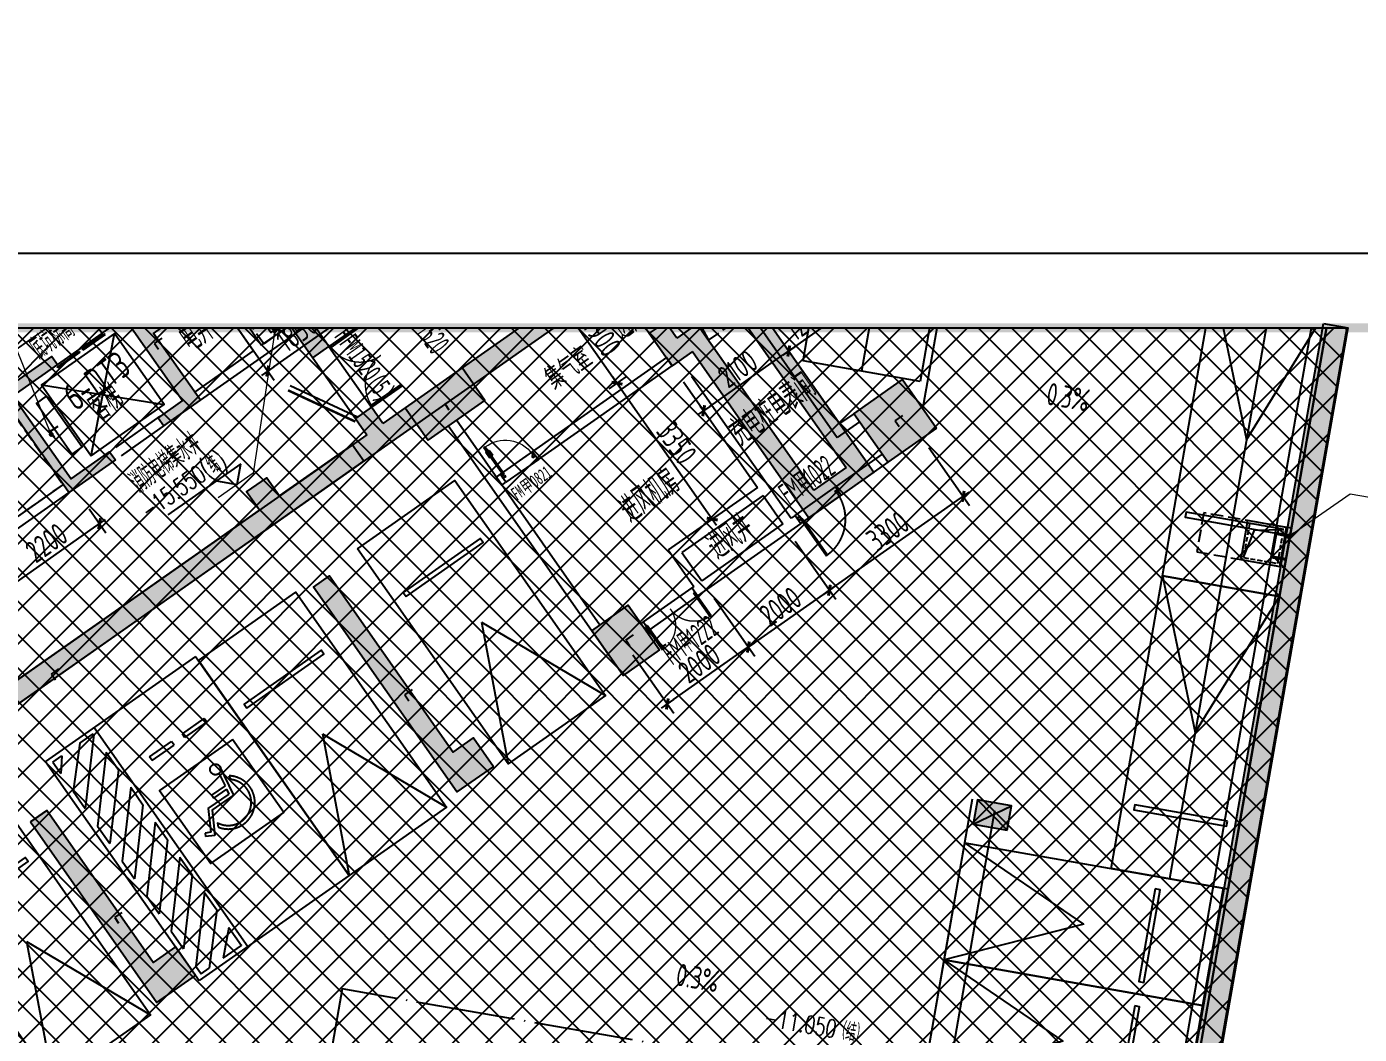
# Model space of a CAD drawing. Header units: millimetres. Extents: x 12325263 to 13848842, y -1463133 to 573208.
# Drawn here: x 12607354 to 12634274, y -1048224 to -1027877 of the extents above; entities that cross this region are included whole.
import ezdxf
from ezdxf.enums import TextEntityAlignment as Align
from ezdxf.xclip import XClip

# ---------------------------------------------------------------- set-up
doc = ezdxf.new("R2010")
doc.units = ezdxf.units.MM
doc.header["$LTSCALE"] = 1000
doc.header["$XCLIPFRAME"] = 0
for name, pattern in [('-2F平面$0$__DASH', [0.35, 0.25, -0.1]), ('-2F平面$0$DASH', [0.35, 0.25, -0.1]), ('DASH', [0.35, 0.25, -0.1]), ('DOTE', [2.42, 2, -0.2, 0.02, -0.2])]:
    doc.linetypes.add(name, pattern=pattern)
for name, color, linetype in [('-2F平面$0$COLUMN-CONCRETE', 6, 'Continuous'), ('-2F平面$0$DIM-ELEV', 3, 'Continuous'), ('-2F平面$0$DIM-OTHER', 3, 'Continuous'), ('-2F平面$0$DIM_ELEV', 3, 'Continuous'), ('-2F平面$0$DRWD-DOOR', 2, 'Continuous'), ('-2F平面$0$JZ-集水井', 5, 'Continuous'), ('-2F平面$0$PARTS-CAR公寓', 240, 'Continuous'), ('-2F平面$0$PARTS-STAIR', 2, 'Continuous'), ('-2F平面$0$PUB-TEXT', 7, 'Continuous'), ('-2F平面$0$ROOF-WATER', 3, 'Continuous'), ('-2F平面$0$WALL-SHATCH', 8, 'Continuous'), ('56号楼地下室墙柱$0$0q-柱0', 3, 'Continuous'), ('56号楼地下室墙柱$0$0q-柱填充', 5, 'Continuous'), ('A-AXIS', 16, 'DOTE'), ('A-WALL', 5, 'Continuous'), ('A-WALL-PATT', 8, 'Continuous'), ('DIM-PUB-4', 3, 'Continuous'), ('DRWD-F-TEXT', 142, 'Continuous'), ('PARTS-HOLE', 3, 'Continuous'), ('PARTS-STAIR', 2, 'Continuous'), ('PUB-TEXT', 7, 'Continuous'), ('PUB_HATCH', 8, 'Continuous'), ('ROAD-LINE', 20, 'Continuous'), ('SILL', 2, 'Continuous'), ('TITLIN1', 7, 'Continuous'), ('WALL', 5, 'Continuous'), ('WINDOW', 4, 'Continuous'), ('WINDOW_TEXT', 7, 'Continuous'), ('人防墙', 6, 'Continuous'), ('人防门', 60, 'Continuous'), ('人防门编号', 73, 'Continuous'), ('地下室柱网$0$0q-柱0', 8, 'Continuous'), ('地下室柱网$0$0q-柱填充', 8, 'Continuous'), ('地下室柱网$0$1-0w-XR引用', 8, 'Continuous')]:
    doc.layers.add(name, color=color, linetype=linetype)
doc.layers.add('56号楼地下室墙柱$0$9', color=1, linetype='Continuous', plot=False)
doc.layers.add('地下室柱网$0$9', color=8, linetype='Continuous', plot=False)
doc.layers.add('人防文字', color=3, linetype='Continuous', lineweight=15)
doc.styles.add('-2F平面$0$hztxt', font='gbenor.shx', dxfattribs={"width": 0.7, "bigfont": 'gbcbig.shx'})
doc.styles.add('-2F平面$0$Standard', font='simplex.shx', dxfattribs={"bigfont": 'gbcbig.shx'})
doc.styles.add('ACHT', font='simhei.ttf')
doc.styles.add('hztxt', font='gbenor.shx', dxfattribs={"width": 0.7, "bigfont": 'gbcbig.shx'})
doc.styles.get("Standard").update_dxf_attribs({"font": 'gbenor.shx', "bigfont": 'gbcbig.shx'})
doc.styles.add('TITXC', font='simhei.ttf')
doc.styles.add('TITXV', font='', dxfattribs={"width": 0.7})
doc.styles.add('YQ_DIM', font='SUPEROS.SHX', dxfattribs={"width": 0.8, "bigfont": 'HZDX.SHX'})
doc.styles.add('标注宋体', font='', dxfattribs={"width": 0.6})
doc.styles.get('TITXV').set_extended_font_data('SimSun')
doc.styles.get('标注宋体').set_extended_font_data('NSimSun')
doc.dimstyles.new('-2F平面$0$STANDARD', dxfattribs={"dimscale": 100, "dimtxt": 3.5, "dimasz": 1, "dimexe": 2.5, "dimexo": 3, "dimgap": 1.5, "dimtad": 1, "dimdec": 0, "dimzin": 0, "dimdsep": 46, "dimtxsty": '-2F平面$0$Standard', "dimblk": 'adgshg13--2F平面$0$_ArchTick', "dimcen": 0.09, "dimadec": 0, "dimazin": 0, "dimtfac": 1, "dimtdec": 0, "dimtix": 1, "dimtmove": 2, "dimatfit": 3, "dimfxl": 1, "dimtolj": 1, "dimtzin": 0, "dimarcsym": 0})
doc.dimstyles.new('yq150', dxfattribs={"dimscale": 150, "dimtxt": 3, "dimasz": 1, "dimexe": 1.5, "dimexo": 2, "dimgap": 0.5, "dimtad": 1, "dimdec": 0, "dimdsep": 46, "dimtxsty": 'YQ_DIM', "dimblk": 'adgshgYQTICK', "dimcen": 0, "dimclrd": 256, "dimclre": 256, "dimclrt": 7, "dimadec": 1, "dimazin": 2, "dimtfac": 1, "dimtdec": 0, "dimtix": 1, "dimtmove": 2, "dimatfit": 2, "dimfxl": 1, "dimtolj": 1, "dimtzin": 0, "dimarcsym": 0})

# ---------------------------------------------------------------- blocks, each defined once
blk = doc.blocks.new('横向图框_A0')
at = {"layer": 'TITLIN1'}
blk.add_lwpolyline([(0, 0), (1189, 0), (1189, 841), (0, 841)], close=True, dxfattribs=at)
at = {"layer": 'TITLIN1', "const_width": 1.2}
blk.add_lwpolyline([(25, 10), (1179, 10), (1179, 831), (25, 831)], close=True, dxfattribs=at)
blk.add_lwpolyline([(25, 10), (1179, 10), (1179, 831), (25, 831)], close=True, dxfattribs=at)
at = {"style": 'TITXV', "width": 0.8}
for tag, p in [('智能化', (9.38, 781)), ('暖通', (3.13, 781)), ('给排水', (15.63, 705)), ('建筑', (3.13, 705)), ('结构', (9.38, 705)), ('电气', (21.88, 705))]:
    blk.add_attdef(tag, text='', height=2.5, rotation=90, dxfattribs=at).set_placement(p, align=Align.MIDDLE_CENTER)
for tag, height, style, p in [('总工程师', 3, 'ACHT', (1143.11, 210.3)), ('审定', 3, 'ACHT', (1143.11, 202.3)), ('审核', 3, 'ACHT', (1143.11, 194.3)), ('设计总负责人1', 3, 'ACHT', (1143.11, 186.3)), ('设计总负责人2', 3, 'ACHT', (1143.11, 178.3)), ('设计总负责人3', 3, 'ACHT', (1143.11, 170.3)), ('专业负责人1', 3, 'ACHT', (1143.11, 162.3)), ('专业负责人2', 3, 'ACHT', (1143.11, 154.3)), ('专业负责人3', 3, 'ACHT', (1143.11, 146.3)), ('校核1', 3, 'ACHT', (1143.11, 138.3)), ('校核2', 3, 'ACHT', (1143.11, 130.3)), ('设计1', 3, 'ACHT', (1143.11, 122.3)), ('设计2', 3, 'ACHT', (1143.11, 114.3)), ('工程编号', 3, 'TITXC', (1142.31, 74.79)), ('专业', 3, 'TITXC', (1170.43, 74.79)), ('设计阶段', 3, 'TITXC', (1155.54, 67.78)), ('图号', 5, 'TITXC', (1140.34, 32.75)), ('出图日期', 3, 'ACHT', (1144.35, 24.29))]:
    blk.add_attdef(tag, text='', height=height, dxfattribs=dict(style=style)).set_placement(p, align=Align.MIDDLE_CENTER)
at = {"style": 'TITXC', "flags": 1}
for tag, height, p in [('建设单位', 3, (1149.82, 102.29)), ('工程名称', 3, (1149.82, 86.29)), ('图纸名称', 5, (1149.82, 51.04))]:
    blk.add_attdef(tag, text='', height=height, dxfattribs=at).set_placement(p, align=Align.MIDDLE_CENTER)
at = {"style": 'ACHT', "width": 0.8}
for tag, p in [('版本号', (1172.76, 32.79)), ('序号', (1172.76, 24.29))]:
    blk.add_attdef(tag, text='', height=3, dxfattribs=at).set_placement(p, align=Align.MIDDLE_CENTER)
blk = doc.blocks.new('*U20')
blk.add_blockref('横向图框_A0', (0, 0))
blk = doc.blocks.new('A$C15443CC7')
at = {"xscale": 150, "yscale": 150, "zscale": 150}
blk.add_blockref('*U20', (0, 0), dxfattribs=at)
blk = doc.blocks.new('asdgafgfasdfagfagasdgagadfgsdhgd$DorLib2D$00000009')
at = {"lineweight": 13}
for p, q in [((0.378, 0.782), (0.378, 0.624)), ((0.489, 0.782), (0.489, 0.624))]:
    blk.add_line(p, q, dxfattribs=at)
for p, q in [((0.413, 0.782), (0.378, 0.782)), ((0.413, 0.905), (0.413, 0.081)), ((0.454, 0.905), (0.413, 0.905)), ((0.454, 0.081), (0.454, 0.905)), ((0.489, 0.782), (0.454, 0.782)), ((0.413, 0.624), (0.378, 0.624)), ((0.489, 0.624), (0.454, 0.624)), ((-0.494, 0.081), (-0.453, 0.081)), ((-0.494, -0.002), (-0.494, 0.081)), ((-0.453, 0.081), (-0.453, 0.039)), ((-0.453, 0.039), (-0.412, 0.039)), ((-0.412, 0.039), (-0.412, -0.002)), ((0.413, 0.081), (0.454, 0.081)), ((0.454, 0.039), (0.413, 0.039)), ((0.413, 0.039), (0.413, -0.002)), ((0.495, 0.081), (0.454, 0.081)), ((0.454, 0.081), (0.454, 0.039)), ((0.495, -0.002), (0.495, 0.081)), ((-0.494, -0.002), (-0.494, -0.002)), ((-0.412, -0.002), (-0.494, -0.002)), ((0.413, -0.002), (0.495, -0.002)), ((0.495, -0.002), (0.495, -0.002))]:
    blk.add_line(p, q)
blk.add_arc((0.372, 0.082), 0.825, 87.134, 180.0717, dxfattribs=at)
blk = doc.blocks.new('asdgafgfasdfagfagasdgagadfgsdhgd$DorLib2D$00000193')
at = {"color": 0}
blk.add_line((-0.5, 0.1), (0.366, 0.6), dxfattribs=at)
at = {"color": 0, "const_width": 0.0333}
blk.add_lwpolyline([(-0.533, 0.158), (0.333, 0.658)], dxfattribs=at)
blk = doc.blocks.new('asdgafgf20230228-rf2')
at = {"layer": 'PUB_HATCH'}
for points in [[(38981, 88068), (41536, 84424), (41864, 84654), (39309, 88297)], [(49136, 87433), (49038, 86876), (52311, 82209), (52868, 82111)], [(47720, 86114), (47540, 86314), (42955, 83098), (42854, 82865), (42980, 82627), (47646, 85900)], [(48892, 84820), (48663, 85147), (48335, 84918), (48795, 84263)], [(49204, 84550), (49302, 85107), (48892, 84820), (48795, 84263)], [(49302, 85107), (49204, 84550), (51558, 81193), (51656, 81750)], [(42955, 83098), (42725, 83426), (42398, 83196), (42627, 82869), (42854, 82865)], [(42854, 82865), (42627, 82869), (31820, 75290), (31719, 75056), (31845, 74819), (42980, 82627)], [(52868, 82111), (52311, 82209), (51656, 81750), (51558, 81193)]]:
    blk.add_hatch(color=256, dxfattribs=at).paths.add_polyline_path(points)
at = {"layer": '人防墙'}
for p, q in [((38981, 88068), (41536, 84424)), ((41864, 84654), (39309, 88297)), ((49136, 87433), (52868, 82111)), ((49038, 86876), (52311, 82209)), ((47540, 86314), (42955, 83098)), ((47646, 85900), (42980, 82627)), ((48663, 85147), (48335, 84918)), ((48892, 84820), (48663, 85147)), ((49302, 85107), (48892, 84820)), ((49302, 85107), (51656, 81750)), ((48335, 84918), (48795, 84263)), ((41536, 84424), (41864, 84654)), ((49204, 84550), (48795, 84263)), ((49204, 84550), (51558, 81193)), ((48680, 84426), (45978, 82532)), ((46093, 82368), (48795, 84263)), ((48795, 84263), (48680, 84426)), ((42725, 83426), (42398, 83196)), ((42398, 83196), (42627, 82869)), ((42955, 83098), (42725, 83426)), ((42627, 82869), (31820, 75290)), ((42980, 82627), (31845, 74819)), ((45978, 82532), (46093, 82368)), ((52868, 82111), (51558, 81193)), ((52311, 82209), (51656, 81750)), ((45323, 82072), (45241, 82015)), ((45241, 82015), (45356, 81851)), ((45438, 81909), (45323, 82072)), ((45356, 81851), (45438, 81909))]:
    blk.add_line(p, q, dxfattribs=at)
at = {"layer": '人防门'}
for p, q in [((47876, 85573, 9), (48335, 84918, 9)), ((41864, 84654, 0), (42725, 83426, 0)), ((41536, 84424, 0), (42398, 83196, 0)), ((45978, 82532, 0), (45323, 82072, 0)), ((46093, 82368, 0), (45438, 81909, 0))]:
    blk.add_line(p, q, dxfattribs=at)
for name, p, xscale, yscale, zscale, rotation in [('asdgafgfasdfagfagasdgagadfgsdhgd$DorLib2D$00000193', (42131, 83925), -1500, -1500, 400, 305.0412492733109), ('asdgafgfasdfagfagasdgagadfgsdhgd$DorLib2D$00000009', (45708, 82220), 800, -800, 200, 215.0412492244637)]:
    blk.add_blockref(name, p, dxfattribs=dict(at, xscale=xscale, yscale=yscale, zscale=zscale, rotation=rotation))
at = {"layer": 'WINDOW_TEXT', "style": '标注宋体', "width": 0.6}
for s, height, p in [('0821', 264.3, (46035, 81794)), ('FM', 264.3, (45663, 81534)), ('甲', 264, (45849, 81664))]:
    blk.add_text(s, height=height, rotation=35.0412, dxfattribs=at).set_placement(p)
at = {"layer": '人防文字', "style": '标注宋体', "width": 0.6}
blk.add_text('集气室', height=400, rotation=35.0412, dxfattribs=at).set_placement((46401, 83789, 0))
at = {"layer": '人防门编号', "style": '标注宋体', "width": 0.6}
for s, p in [('HFM0820(5)', (48451, 86321, 0)), ('HFM1520(5)', (41961, 84854, 0))]:
    blk.add_text(s, height=400, rotation=305.0413, dxfattribs=at).set_placement(p)
blk = doc.blocks.new('adgshg13--2F平面$0$A$C7F010FC0')
at = {"layer": '-2F平面$0$WALL-SHATCH'}
h = blk.add_hatch(color=256, dxfattribs=at)
h.dxf.hatch_style = 1
h.paths.add_polyline_path([(-60384, -16881), (-763, 197), (12588, -13153), (12588, -157996), (-162965, -188820), (-171262, -180523), (-171262, -31311), (-150707, -10756), (-131860, -7981), (-99162, -7981), (-99162, -4981), (-76620, -4981), (-70108, -16881)], flags=16)
h.paths.add_polyline_path([(-60091, -16381), (-647, 647), (12988, -12988), (12988, -158332), (-163101, -189250), (-171662, -180689), (-171662, -31145), (-150778, -10261), (-131897, -7481), (-99562, -7481), (-99562, -4581), (-76366, -4581), (-69908, -16381)])
at = {"layer": '-2F平面$0$COLUMN-CONCRETE'}
for points in [[(-60091, -16381), (-647, 647), (12988, -12988), (12988, -158332), (-163101, -189250), (-171662, -180689), (-171662, -31145), (-150778, -10261), (-131897, -7481), (-99562, -7481), (-99562, -4581), (-76366, -4581), (-69908, -16381)], [(-60384, -16881), (-763, 197), (12588, -13153), (12588, -157996), (-162965, -188820), (-171262, -180523), (-171262, -31311), (-150707, -10756), (-131860, -7981), (-99162, -7981), (-99162, -4981), (-76620, -4981), (-70108, -16881)]]:
    blk.add_lwpolyline(points, close=True, dxfattribs=at)
blk = doc.blocks.new('adgshg13--2F平面$0$P-排水沟')
at = {"layer": '-2F平面$0$DIM-OTHER'}
for points in [[(206489, 93239, 0, 150, 0), (205889, 93238, 0, 0, 0), (204382, 93238, 0, 0, 0)], [(201148, 80393, 0, 150, 0), (200548, 80392, 0, 0, 0), (199040, 80392, 0, 0, 0)]]:
    blk.add_lwpolyline(points, format="xyseb", dxfattribs=at)
at = {"layer": '-2F平面$0$ROOF-WATER'}
for p, q in [((209949, 60110), (209949, 124937)), ((209649, 85160), (209649, 124813)), ((209649, 68660), (209649, 85160))]:
    blk.add_line(p, q, dxfattribs=at)
at = {"layer": '-2F平面$0$DIM-OTHER', "style": '-2F平面$0$hztxt', "width": 0.8}
for p in [(204619, 93362), (199277, 80516)]:
    blk.add_text('0.3%%%', height=450, rotation=0.0339, dxfattribs=at).set_placement(p)
blk = doc.blocks.new('adgshg13--2F平面$0$$DorLib2D$00000002')
for p, q in [((-0.5, 0), (-0.5, 0.4875)), ((-0.475, 0.4875), (-0.5, 0.4875)), ((-0.475, 0), (-0.475, 0.4875)), ((0.475, 0), (0.475, 0.4875)), ((0.475, 0.4875), (0.5, 0.4875)), ((0.5, 0), (0.5, 0.4875)), ((-0.5, 0), (-0.475, 0)), ((0.5, 0), (0.475, 0))]:
    blk.add_line(p, q)
at = {"lineweight": 13}
for centre, start, end in [((-0.4875, 0), 0, 88.53072), ((0.4875, 0), 91.46928, 180)]:
    blk.add_arc(centre, 0.4875, start, end, dxfattribs=at)
blk = doc.blocks.new('adgshgbj--2F平面$0$报建车道-2')
at = {"layer": 'ROAD-LINE'}
for p, q in [((176500, -40661), (176500, -34393)), ((178850, -73400), (178850, -48250))]:
    blk.add_line(p, q, dxfattribs=at)
blk = doc.blocks.new('adgshg13--2F平面$0$Lmark11')
blk.add_line((-250, 250), (1250, 250))
blk.add_lwpolyline([(-250, 250), (250, 250), (0, 0), (-250, 250)], close=True)
at = {"color": 7, "style": '-2F平面$0$Standard', "width": 0.8}
blk.add_attdef('LMARK', text='', height=180, rotation=0, dxfattribs=at).set_placement((1137, 325), align=Align.RIGHT)
blk = doc.blocks.new('adgshg13-$DORLIB2D$00000127')
at = {"color": 0}
for points in [[(-0.533, 0.795), (-0.533, 0.69)], [(-0.033, 0.795), (-0.533, 0.795)], [(-0.033, 0.795), (-0.033, 0.69)], [(0.533, 0.795), (0.033, 0.795)], [(0.033, 0.795), (0.033, 0.69)], [(0.533, 0.795), (0.533, 0.69)], [(-0.033, 0.69), (-0.533, 0.69)], [(0.5, 0.5), (-0.5, 0.5)], [(0.533, 0.69), (0.033, 0.69)]]:
    blk.add_lwpolyline(points, dxfattribs=at)
blk = doc.blocks.new('adgshg13--2F平面$0$_ArchTick')
at = {"color": 0, "linetype": 'ByBlock', "const_width": 0.4}
blk.add_lwpolyline([(-0.5, -0.5), (0.5, 0.5)], dxfattribs=at)
blk = doc.blocks.new('adgshg13--2F平面$0$_Dot')
at = {"color": 0, "linetype": 'ByBlock', "lineweight": -2}
blk.add_line((-0.5, 0), (-1, 0), dxfattribs=at)
at = {"color": 0, "linetype": 'ByBlock', "const_width": 0.5}
blk.add_lwpolyline([(-0.25, 0, 1), (0.25, 0, 1)], format="xyb", close=True, dxfattribs=at)
blk = doc.blocks.new('adgshgDR_D01')
for p, q in [((-0.45, 0.93), (-0.42, 0.93)), ((-0.45, 0.03), (-0.45, 0.93)), ((-0.42, 0.03), (-0.42, 0.93)), ((-0.5, 0.03), (-0.42, 0.03)), ((-0.5, 0.03), (-0.5, -0.03)), ((-0.45, 0.03), (-0.45, 0)), ((-0.45, 0), (-0.435, 0)), ((-0.435, 0), (-0.435, -0.03)), ((0.435, 0), (0.435, -0.03)), ((0.45, 0), (0.435, 0)), ((0.45, 0.03), (0.45, 0)), ((0.5, 0.03), (0.45, 0.03)), ((0.5, -0.03), (0.5, 0.03)), ((-0.435, -0.03), (-0.5, -0.03)), ((0.435, -0.03), (0.5, -0.03))]:
    blk.add_line(p, q)
blk.add_arc((-0.46, 0.021), 0.91, 0.5915, 87.4664)
blk = doc.blocks.new('adgshgWDSILL2')
for p, q in [((-0.5, 0.5), (0.5, 0.5)), ((-0.5, -0.5), (0.5, -0.5))]:
    blk.add_line(p, q)
blk = doc.blocks.new('adgshgYQTICK')
blk.add_line((-1, 0), (1, 0))
at = {"const_width": 0.4}
blk.add_lwpolyline([(0.53, 0.53), (-0.53, -0.53)], dxfattribs=at)
blk = doc.blocks.new('*D1139')
at = {"layer": 'Defpoints', "color": 0, "transparency": 16777216}
for p in [(549895, 155549), (550367, 155078), (548340, 153994)]:
    blk.add_point(p, dxfattribs=at)
at = {"layer": 'DIM-PUB-4', "lineweight": -2, "transparency": 16777216}
for p, q in [((550107, 155337), (550526, 154919)), ((548917, 153628), (550261, 154972)), ((548552, 153782), (548970, 153363))]:
    blk.add_line(p, q, dxfattribs=at)
at = {"layer": 'DIM-PUB-4', "lineweight": -2, "transparency": 16777216, "xscale": 150, "yscale": 150, "zscale": 150}
for p, rotation in [((550367, 155078), 44.99999999985422), ((548811, 153522), 224.9999999998542)]:
    blk.add_blockref('adgshgYQTICK', p, dxfattribs=dict(at, rotation=rotation))
at = {"layer": 'DIM-PUB-4', "color": 7, "transparency": 16777216, "insert": (549377, 154512), "char_height": 450, "attachment_point": 5, "rotation": 45, "style": 'YQ_DIM'}
blk.add_mtext('\\A1;2200', dxfattribs=at)
blk = doc.blocks.new('*D1140')
at = {"layer": 'Defpoints', "color": 0, "transparency": 16777216}
for p in [(563181, 161214), (563476, 160919), (561696, 159729)]:
    blk.add_point(p, dxfattribs=at)
at = {"layer": 'DIM-PUB-4', "lineweight": -2, "transparency": 16777216}
for p, q in [((563393, 161002), (563635, 160760)), ((562097, 159541), (563369, 160813)), ((561908, 159517), (562150, 159275))]:
    blk.add_line(p, q, dxfattribs=at)
at = {"layer": 'DIM-PUB-4', "lineweight": -2, "transparency": 16777216, "xscale": 150, "yscale": 150, "zscale": 150}
for p, rotation in [((563476, 160919), 44.99999999361254), ((561991, 159435), 224.9999999936126)]:
    blk.add_blockref('adgshgYQTICK', p, dxfattribs=dict(at, rotation=rotation))
at = {"layer": 'DIM-PUB-4', "color": 7, "transparency": 16777216, "insert": (562521, 160389), "char_height": 450, "attachment_point": 5, "rotation": 45, "style": 'YQ_DIM'}
blk.add_mtext('\\A1;2100', dxfattribs=at)
blk = doc.blocks.new('*D1141')
at = {"layer": 'Defpoints', "color": 0, "transparency": 16777216}
for p in [(564030, 162063), (564324, 161768), (563181, 161214)]:
    blk.add_point(p, dxfattribs=at)
at = {"layer": 'DIM-PUB-4', "lineweight": -2, "transparency": 16777216}
for p, q in [((564242, 161851), (564483, 161609)), ((563582, 161026), (564218, 161662)), ((563393, 161002), (563635, 160760))]:
    blk.add_line(p, q, dxfattribs=at)
at = {"layer": 'DIM-PUB-4', "lineweight": -2, "transparency": 16777216, "xscale": 150, "yscale": 150, "zscale": 150}
for p, rotation in [((564324, 161768), 44.99999999920612), ((563476, 160919), 224.9999999992061)]:
    blk.add_blockref('adgshgYQTICK', p, dxfattribs=dict(at, rotation=rotation))
at = {"layer": 'DIM-PUB-4', "color": 7, "transparency": 16777216, "insert": (563688, 161556), "char_height": 450, "attachment_point": 5, "rotation": 45, "style": 'YQ_DIM'}
blk.add_mtext('\\A1;1200', dxfattribs=at)
blk = doc.blocks.new('*D1142')
at = {"layer": 'Defpoints', "color": 0, "transparency": 16777216}
for p in [(558477, 160672), (560171, 159679), (559821, 159329)]:
    blk.add_point(p, dxfattribs=at)
at = {"layer": 'DIM-PUB-4', "lineweight": -2, "transparency": 16777216}
for p, q in [((558689, 160884), (558986, 161181)), ((558933, 160916), (560065, 159785)), ((560033, 159541), (560330, 159838))]:
    blk.add_line(p, q, dxfattribs=at)
at = {"layer": 'DIM-PUB-4', "lineweight": -2, "transparency": 16777216, "xscale": 150, "yscale": 150, "zscale": 150}
for p, rotation in [((558827, 161022), 134.9999909436688), ((560171, 159679), 314.9999909436688)]:
    blk.add_blockref('adgshgYQTICK', p, dxfattribs=dict(at, rotation=rotation))
at = {"layer": 'DIM-PUB-4', "color": 7, "transparency": 16777216, "insert": (559711, 160563), "char_height": 450, "attachment_point": 5, "rotation": 315, "style": 'YQ_DIM'}
blk.add_mtext('\\A1;1900', dxfattribs=at)
blk = doc.blocks.new('*D1143')
at = {"layer": 'Defpoints', "color": 0, "transparency": 16777216}
for p in [(559821, 159329), (562540, 157310), (562190, 156960)]:
    blk.add_point(p, dxfattribs=at)
at = {"layer": 'DIM-PUB-4', "lineweight": -2, "transparency": 16777216}
for p, q in [((560033, 159541), (560330, 159838)), ((560277, 159573), (562433, 157416)), ((562402, 157172), (562699, 157469))]:
    blk.add_line(p, q, dxfattribs=at)
at = {"layer": 'DIM-PUB-4', "lineweight": -2, "transparency": 16777216, "xscale": 150, "yscale": 150, "zscale": 150}
for p, rotation in [((560171, 159679), 134.9999909505139), ((562540, 157310), 314.9999909505139)]:
    blk.add_blockref('adgshgYQTICK', p, dxfattribs=dict(at, rotation=rotation))
at = {"layer": 'DIM-PUB-4', "color": 7, "transparency": 16777216, "insert": (561567, 158706), "char_height": 450, "attachment_point": 5, "rotation": 315, "style": 'YQ_DIM'}
blk.add_mtext('\\A1;3350', dxfattribs=at)
blk = doc.blocks.new('*D1144')
at = {"layer": 'Defpoints', "color": 0, "transparency": 16777216}
for p in [(562640, 155956), (563706, 154891), (561226, 154542)]:
    blk.add_point(p, dxfattribs=at)
at = {"layer": 'DIM-PUB-4', "lineweight": -2, "transparency": 16777216}
for p, q in [((562853, 155744), (563865, 154732)), ((562398, 153583), (563600, 154785)), ((561438, 154330), (562451, 153317))]:
    blk.add_line(p, q, dxfattribs=at)
at = {"layer": 'DIM-PUB-4', "lineweight": -2, "transparency": 16777216, "xscale": 150, "yscale": 150, "zscale": 150}
for p, rotation in [((563706, 154891), 45.00000000206591), ((562292, 153477), 225.0000000020659)]:
    blk.add_blockref('adgshgYQTICK', p, dxfattribs=dict(at, rotation=rotation))
at = {"layer": 'DIM-PUB-4', "color": 7, "transparency": 16777216, "insert": (562787, 154396), "char_height": 450, "attachment_point": 5, "rotation": 45, "style": 'YQ_DIM'}
blk.add_mtext('\\A1;2000', dxfattribs=at)
blk = doc.blocks.new('*D1145')
at = {"layer": 'Defpoints', "color": 0, "transparency": 16777216}
for p in [(564055, 157371), (565120, 156305), (562640, 155956)]:
    blk.add_point(p, dxfattribs=at)
at = {"layer": 'DIM-PUB-4', "lineweight": -2, "transparency": 16777216}
for p, q in [((564267, 157158), (565279, 156146)), ((563812, 154997), (565014, 156199)), ((562853, 155744), (563865, 154732))]:
    blk.add_line(p, q, dxfattribs=at)
at = {"layer": 'DIM-PUB-4', "lineweight": -2, "transparency": 16777216, "xscale": 150, "yscale": 150, "zscale": 150}
for p, rotation in [((565120, 156305), 45.00000000737657), ((563706, 154891), 225.0000000073766)]:
    blk.add_blockref('adgshgYQTICK', p, dxfattribs=dict(at, rotation=rotation))
at = {"layer": 'DIM-PUB-4', "color": 7, "transparency": 16777216, "insert": (564201, 155810), "char_height": 450, "attachment_point": 5, "rotation": 45, "style": 'YQ_DIM'}
blk.add_mtext('\\A1;2000', dxfattribs=at)
blk = doc.blocks.new('*D1146')
at = {"layer": 'Defpoints', "color": 0, "transparency": 16777216}
for p in [(566388, 159704), (567454, 158638), (564055, 157371)]:
    blk.add_point(p, dxfattribs=at)
at = {"layer": 'DIM-PUB-4', "lineweight": -2, "transparency": 16777216}
for p, q in [((566600, 159492), (567613, 158479)), ((565226, 156411), (567348, 158532)), ((564267, 157158), (565279, 156146))]:
    blk.add_line(p, q, dxfattribs=at)
at = {"layer": 'DIM-PUB-4', "lineweight": -2, "transparency": 16777216, "xscale": 150, "yscale": 150, "zscale": 150}
for p, rotation in [((567454, 158638), 44.99999999110465), ((565120, 156305), 224.9999999911046)]:
    blk.add_blockref('adgshgYQTICK', p, dxfattribs=dict(at, rotation=rotation))
at = {"layer": 'DIM-PUB-4', "color": 7, "transparency": 16777216, "insert": (566075, 157684), "char_height": 450, "attachment_point": 5, "rotation": 45, "style": 'YQ_DIM'}
blk.add_mtext('\\A1;3300', dxfattribs=at)
blk = doc.blocks.new('*D1154')
at = {"layer": 'Defpoints', "color": 0, "transparency": 16777216}
for p in [(552979, 161517), (551670, 160209), (554488, 160008)]:
    blk.add_point(p, dxfattribs=at)
at = {"layer": 'DIM-PUB-4', "lineweight": -2, "transparency": 16777216}
for p, q in [((553191, 161305), (554647, 159849)), ((551883, 159997), (553339, 158541)), ((553286, 158806), (554382, 159902))]:
    blk.add_line(p, q, dxfattribs=at)
at = {"layer": 'DIM-PUB-4', "lineweight": -2, "transparency": 16777216, "xscale": 150, "yscale": 150, "zscale": 150}
for p, rotation in [((554488, 160008), 45.00000000512439), ((553179, 158700), 225.0000000051244)]:
    blk.add_blockref('adgshgYQTICK', p, dxfattribs=dict(at, rotation=rotation))
at = {"layer": 'DIM-PUB-4', "color": 7, "transparency": 16777216, "insert": (553621, 159566), "char_height": 450, "attachment_point": 5, "rotation": 45, "style": 'YQ_DIM'}
blk.add_mtext('\\A1;1850', dxfattribs=at)
blk = doc.blocks.new('*D1155')
at = {"layer": 'Defpoints', "color": 0, "transparency": 16777216}
for p in [(553615, 162154), (552979, 161517), (555124, 160644)]:
    blk.add_point(p, dxfattribs=at)
at = {"layer": 'DIM-PUB-4', "lineweight": -2, "transparency": 16777216}
for p, q in [((553827, 161941), (555283, 160485)), ((553191, 161305), (554647, 159849)), ((554594, 160114), (555018, 160538))]:
    blk.add_line(p, q, dxfattribs=at)
at = {"layer": 'DIM-PUB-4', "lineweight": -2, "transparency": 16777216, "xscale": 150, "yscale": 150, "zscale": 150}
for p, rotation in [((555124, 160644), 44.99999997357713), ((554488, 160008), 224.9999999735772)]:
    blk.add_blockref('adgshgYQTICK', p, dxfattribs=dict(at, rotation=rotation))
at = {"layer": 'DIM-PUB-4', "color": 7, "transparency": 16777216, "insert": (554594, 160538), "char_height": 450, "attachment_point": 5, "rotation": 45, "style": 'YQ_DIM'}
blk.add_mtext('\\A1;900', dxfattribs=at)
blk = doc.blocks.new('adgshg2qbj-gycw-bj-13--2F平面$0$CAR-4')
for q in [(-1200, -5300), (1200, -5300)]:
    blk.add_line((0, -2650), q)
blk.add_lwpolyline([(-1200, 0), (1200, 0), (1200, -5300), (-1200, -5300)], close=True)
at = {"extrusion": (-0.000447791, -3.39713e-15, 1), "elevation": -1}
blk.add_lwpolyline([(-950, -1350), (950, -1350), (950, -1250), (-950, -1250)], close=True, dxfattribs=at)
blk = doc.blocks.new('adgshg2qbj-gycw-bj-13--2F平面$0$CAR-5')
for p, q in [((-1200, 6000), (0, 3000)), ((0, 3000), (1200, 6000)), ((0, 6000), (0, 0))]:
    blk.add_line(p, q)
blk.add_lwpolyline([(1200, 0), (-1200, 0), (-1200, 6000), (1200, 6000)], close=True)
at = {"extrusion": (0.000447791, -1.15105e-10, 1), "elevation": -1}
blk.add_lwpolyline([(950, 1350), (-950, 1350), (-950, 1250), (950, 1250)], close=True, dxfattribs=at)
blk = doc.blocks.new('adgshg2qbj-gycw-bj-13-A$C7FE34CB8')
for p, q in [((3700, 5400), (0, 5400)), ((0, 5400), (0, 0)), ((1200, 5400), (1200, 0)), ((3700, 5400), (3700, 0)), ((111, 5310), (336, 5310)), ((111, 5310), (111, 5028)), ((782, 5310), (111, 4596)), ((336, 5310), (111, 5028)), ((1110, 5287), (111, 4164)), ((782, 5310), (1110, 5310)), ((1110, 5310), (1110, 5287)), ((1110, 4855), (111, 3731)), ((1110, 4855), (1110, 4423)), ((111, 4596), (111, 4164)), ((1110, 4423), (111, 3299)), ((1775, 4275), (2315, 4275)), ((1775, 4185), (1775, 4275)), ((1775, 4185), (2315, 4185)), ((2315, 4185), (2315, 4275)), ((2585, 4185), (2585, 4275)), ((2585, 4275), (3125, 4275)), ((2585, 4185), (3125, 4185)), ((3125, 4185), (3125, 4275)), ((1110, 3991), (111, 2867)), ((1110, 3991), (1110, 3559)), ((111, 3731), (111, 3299)), ((1110, 3559), (111, 2435)), ((2720, 2664), (2827, 3307)), ((1110, 3126), (111, 2003)), ((1110, 3126), (1110, 2694)), ((2691, 2916), (2734, 3195)), ((2856, 2955), (2871, 3037)), ((111, 2867), (111, 2435)), ((1110, 2694), (111, 1570)), ((2145, 2736), (1912, 2316)), ((2145, 2736), (2660, 2736)), ((2360, 2916), (2691, 2916)), ((2360, 2916), (2360, 2844)), ((2360, 2844), (2679, 2844)), ((2660, 2736), (2679, 2844)), ((2189, 2664), (1944, 2219)), ((2189, 2664), (2720, 2664)), ((1110, 2262), (111, 1138)), ((1110, 2262), (1110, 1830)), ((1809, 2368), (1776, 2304)), ((1944, 2219), (1776, 2304)), ((1912, 2316), (1809, 2368)), ((2134, 2394), (2095, 2317)), ((111, 2003), (111, 1570)), ((1110, 1830), (111, 706)), ((1110, 1398), (111, 274)), ((1110, 1398), (1110, 965)), ((111, 1138), (111, 706)), ((1110, 965), (310, 90)), ((111, 274), (111, 90)), ((1110, 533), (655, 90)), ((1110, 533), (1110, 90)), ((111, 90), (310, 90)), ((655, 90), (1110, 90)), ((1110, 101), (1101, 90)), ((3700, 0), (0, 0))]:
    blk.add_line(p, q)
blk.add_lwpolyline([(3350, 3600), (1550, 3600), (1550, 1800), (3350, 1800)], close=True)
blk.add_circle((2718, 3302), 108)
for radius, start, end in [(537, 212.7786, 52.9067), (465, 207.4279, 48.2544)]:
    blk.add_arc((2547, 2608), radius, start, end)
blk = doc.blocks.new('*U494')
at = {"layer": '地下室柱网$0$0q-柱0'}
blk.add_lwpolyline([(-250, -350), (250, -350), (250, 350), (-250, 350)], close=True, dxfattribs=at)
at = {"layer": '地下室柱网$0$0q-柱填充'}
blk.add_solid([(-250, 350), (250, 350), (-250, -350), (250, -350)], dxfattribs=at)
at = {"layer": '地下室柱网$0$9'}
for p, q in [((-250, 350), (250, -350)), ((-250, -350), (250, 350))]:
    blk.add_line(p, q, dxfattribs=at)
blk = doc.blocks.new('adgshg56号楼地下室墙柱')
at = {"layer": '56号楼地下室墙柱$0$0q-柱填充'}
h = blk.add_hatch(color=256, dxfattribs=at)
h.dxf.hatch_style = 1
h.paths.add_polyline_path([(300, 3800), (300, 3400), (4600, 3400), (4600, 1300), (4800, 1300), (4800, 3400), (8550, 3400), (8550, 2650), (9850, 2650), (9850, 3800)])
h = blk.add_hatch(color=256, dxfattribs=at)
h.dxf.hatch_style = 1
h.paths.add_polyline_path([(7250, -2500), (6100, -2500), (6100, -50), (7400, -50), (7400, -250), (6300, -250), (6300, -2300), (7250, -2300)])
h = blk.add_hatch(color=256, dxfattribs=at)
h.dxf.hatch_style = 1
h.paths.add_polyline_path([(8500, -250), (9050, -250), (9050, -2300), (8450, -2300), (8450, -2500), (9350, -2500), (9350, -850), (9850, -850), (9850, -50), (8500, -50)])
h = blk.add_hatch(color=256, dxfattribs=at)
h.dxf.hatch_style = 1
h.paths.add_polyline_path([(-2300, -6300), (-2300, -5000), (9050, -5000), (9050, -4550), (9550, -4550), (9550, -5000), (11350, -5000), (11350, -5400), (2250, -5400), (2250, -6000), (1550, -6000), (1550, -5400), (-1300, -5400), (-1300, -6300)])
h = blk.add_hatch(color=256, dxfattribs=at)
h.dxf.hatch_style = 1
h.paths.add_polyline_path([(12650, -5800), (14050, -5800), (14050, -5000), (12650, -5000)])
h = blk.add_hatch(color=256, dxfattribs=at)
h.dxf.hatch_style = 1
h.paths.add_polyline_path([(9950, -11950), (9050, -11950), (9050, -6900), (9450, -6900), (9450, -11250), (9950, -11250)])
h = blk.add_hatch(color=256, dxfattribs=at)
h.dxf.hatch_style = 1
h.paths.add_polyline_path([(1650, -7500), (1650, -11950), (2600, -11950), (2600, -11250), (2050, -11250), (2050, -7500)])
h = blk.add_hatch(color=256, dxfattribs=at)
h.dxf.hatch_style = 1
h.paths.add_polyline_path([(21200, -11500), (20000, -11500), (20000, -10300), (21200, -10300)])
h = blk.add_hatch(color=256, dxfattribs=at)
h.dxf.hatch_style = 1
h.paths.add_polyline_path([(14050, -11950), (13150, -11950), (13150, -10850), (14050, -10850)])
at = {"layer": '56号楼地下室墙柱$0$0q-柱0'}
for points in [[(300, 3800), (300, 3400), (4600, 3400), (4600, 1300), (4800, 1300), (4800, 3400), (8550, 3400), (8550, 2650), (9850, 2650), (9850, 3800)], [(7250, -2500), (6100, -2500), (6100, -50), (7400, -50), (7400, -250), (6300, -250), (6300, -2300), (7250, -2300)], [(8500, -250), (9050, -250), (9050, -2300), (8450, -2300), (8450, -2500), (9350, -2500), (9350, -850), (9850, -850), (9850, -50), (8500, -50)], [(-2300, -6300), (-2300, -5000), (9050, -5000), (9050, -4550), (9550, -4550), (9550, -5000), (11350, -5000), (11350, -5400), (2250, -5400), (2250, -6000), (1550, -6000), (1550, -5400), (-1300, -5400), (-1300, -6300)], [(12650, -5800), (14050, -5800), (14050, -5000), (12650, -5000)], [(9950, -11950), (9050, -11950), (9050, -6900), (9450, -6900), (9450, -11250), (9950, -11250)], [(1650, -7500), (1650, -11950), (2600, -11950), (2600, -11250), (2050, -11250), (2050, -7500)], [(21200, -11500), (20000, -11500), (20000, -10300), (21200, -10300)], [(14050, -11950), (13150, -11950), (13150, -10850), (14050, -10850)]]:
    blk.add_lwpolyline(points, close=True, dxfattribs=at)
at = {"layer": '56号楼地下室墙柱$0$9'}
for p, q in [((9250, -1030), (9250, -1170)), ((9250, -1030), (9435, -1030)), ((6510, -1275), (6510, -1415)), ((6510, -1275), (6695, -1275)), ((3710, -5300), (3710, -5440)), ((3710, -5300), (3895, -5300)), ((13350, -5400), (13350, -5540)), ((13350, -5400), (13540, -5400)), ((9315, -9745), (9315, -9885)), ((9315, -9745), (9505, -9745)), ((1935, -10060), (1935, -10195)), ((1935, -10060), (2120, -10060)), ((20600, -10900), (20600, -11040)), ((20600, -10900), (20790, -10900)), ((13600, -11400), (13600, -11540)), ((13600, -11400), (13790, -11400))]:
    blk.add_line(p, q, dxfattribs=at)
blk = doc.blocks.new('asdfadfgsdg')
at = {"layer": 'A-AXIS'}
for p, q in [((10083, 93566), (3113.6, 53873.3)), ((30248.1, 90025.4), (10083, 93566))]:
    blk.add_line(p, q, dxfattribs=at)
blk = doc.blocks.new('adgshg13--2F平面$0$J-集水井-2F')
at = {"layer": '-2F平面$0$JZ-集水井', "linetype": '-2F平面$0$__DASH'}
for points in [[(174607, 156372), (175420, 157185), (176834, 155771), (176021, 154957)], [(195313, 154880), (195313, 154080), (197113, 154080), (197113, 154880)]]:
    blk.add_lwpolyline(points, close=True, dxfattribs=at)
at = {"layer": '-2F平面$0$JZ-集水井'}
for points in [[(176127, 156336), (176692, 155771), (176127, 155205), (175561, 155771)], [(176445, 155778), (176120, 155452), (176318, 155254), (176304, 155240), (176091, 155452), (176445, 155806), (176657, 155594), (176643, 155580)], [(196213, 154080), (197013, 154080), (197013, 154880), (196213, 154880)], [(196833, 154250), (196833, 154710), (197113, 154710), (197113, 154730), (196813, 154730), (196813, 154230), (197113, 154230), (197113, 154250)]]:
    blk.add_lwpolyline(points, close=True, dxfattribs=at)
at = {"layer": '-2F平面$0$JZ-集水井', "linetype": '-2F平面$0$DASH', "ltscale": 0.4}
for points in [[(176127, 156266), (176622, 155771), (176127, 155276), (175632, 155771)], [(196263, 154130), (196963, 154130), (196963, 154830), (196263, 154830)]]:
    blk.add_lwpolyline(points, close=True, dxfattribs=at)
at = {"layer": '-2F平面$0$JZ-集水井'}
for points in [[(176127, 156266), (175802, 155766), (176127, 155276)], [(196263, 154130), (196386, 154713), (196963, 154830)]]:
    blk.add_lwpolyline(points, dxfattribs=at)
at = {"layer": '-2F平面$0$DIM-ELEV'}
ref = blk.add_blockref('adgshg13--2F平面$0$Lmark11', (171705, 154578), dxfattribs=dict(at, xscale=1.200000000000001, yscale=1.200000000000001, zscale=1.200000000000001, rotation=44.99999994414434))
ref.add_attrib('LMARK', '-13.550(结)', dxfattribs={"layer": '0', "color": 7, "height": 360, "rotation": 45, "style": '-2F平面$0$Standard', "width": 0.7}).set_placement((172795, 156285), align=Align.RIGHT)
ref = blk.add_blockref('adgshg13--2F平面$0$Lmark11', (175982, 152067), dxfattribs=dict(at, xscale=-1.200000000000001, yscale=1.200000000000001, zscale=1.200000000000001, rotation=44.999999685925))
ref.add_attrib('LMARK', '-15.550(结)', dxfattribs={"layer": '0', "color": 7, "height": 360, "rotation": 45, "style": '-2F平面$0$Standard', "width": 0.7}).set_placement((175737, 152439), align=Align.RIGHT)
at = {"layer": '-2F平面$0$DIM_ELEV', "color": 7, "style": '-2F平面$0$hztxt', "width": 0.7}
for s, p in [('底坑标高', (171624, 153846)), ('消防电梯集水井', (174081, 151535))]:
    blk.add_text(s, height=450, rotation=45, dxfattribs=at).set_placement(p)
at = {"layer": '-2F平面$0$DIM_ELEV'}
for points in [[(197113, 154730), (198158, 155769), (199351, 155769)], [(176196, 155256), (176264, 152349), (175653, 151737)], [(168788, 149124), (171115, 153979), (171983, 154856)], [(170182, 150874), (171119, 153991), (171983, 154856)], [(172111, 152413), (171119, 153991), (171983, 154856)]]:
    blk.add_leader(points, dimstyle='-2F平面$0$STANDARD', override={"dimscale": 1, "dimtxt": 6000, "dimasz": 100, "dimtad": 0, "dimldrblk": 'adgshg13--2F平面$0$_Dot', "dimlwd": 20}, dxfattribs=at)
blk = doc.blocks.new('A$C2A3E77E8')
at = {"layer": '-2F平面$0$COLUMN-CONCRETE'}
blk.add_line((550033.9, 148905.5), (550316.7, 149188.3), dxfattribs=at)
at = {"layer": '-2F平面$0$DRWD-DOOR', "color": 2}
for p, q in [((562372.8, 155870.4), (561524.3, 155021.9)), ((562514.2, 155729), (561665.7, 154880.4))]:
    blk.add_line(p, q, dxfattribs=at)
at = {"layer": '-2F平面$0$PARTS-STAIR'}
for p, q in [((549963.1, 156400.8), (549998.5, 158911)), ((548725.7, 157638.2), (551235.9, 157673.6))]:
    blk.add_line(p, q, dxfattribs=at)
for points in [[(549963.1, 156400.8), (551235.9, 157673.6), (549998.5, 158911), (548725.7, 157638.2)], [(549751, 156542.2), (549574.2, 156365.4), (548690.3, 157249.3), (548867.1, 157426.1)]]:
    blk.add_lwpolyline(points, close=True, dxfattribs=at)
at = {"layer": 'PARTS-HOLE', "linetype": '-2F平面$0$DASH'}
for points in [[(561842.5, 160855.5), (562408.2, 161421.2), (560993.9, 162835.4), (560428.3, 162269.7)], [(547134.7, 156259.4), (548054, 157178.6), (549503.5, 155729), (548584.3, 154809.8)]]:
    blk.add_lwpolyline(points, close=True, dxfattribs=at)
blk.add_lwpolyline([(560993.9, 162835.4), (560790.1, 162190.7), (561842.5, 160855.5)], dxfattribs=at)
at = {"layer": 'WALL'}
for p, q in [((562832.4, 161279.8), (564741.6, 159370.6)), ((562973.8, 161421.2), (564741.6, 159653.4)), ((551377.4, 160502), (552826.9, 159052.4)), ((551518.8, 160643.4), (552968.4, 159193.9)), ((551943, 157885.7), (554276.5, 160219.2)), ((552968.4, 159193.9), (554135.1, 160360.6)), ((561488.9, 159936.3), (563327.4, 158097.8)), ((561630.3, 160077.7), (564105.2, 157602.8)), ((564989.2, 159901), (564741.6, 159653.4)), ((565130.6, 159759.5), (564741.6, 159370.6)), ((565696.3, 159193.9), (564883, 158380.6)), ((551801.6, 158027.1), (552826.9, 159052.4)), ((565837.7, 159052.4), (565024.5, 158239.2)), ((560675.8, 154809.8), (557104.9, 158380.7)), ((564883, 158380.6), (565024.5, 158239.2)), ((560994, 154208.8), (556963.5, 158239.3)), ((563327.4, 158097.8), (561771.8, 156542.1)), ((563468.8, 157956.4), (562054.6, 156542.1)), ((563468.8, 157956.4), (563963.8, 157461.4)), ((564317.4, 157532.1), (562514.2, 155729)), ((564175.9, 157673.5), (564105.2, 157602.8)), ((564175.9, 157673.5), (564317.4, 157532.1)), ((550422.8, 156648.3), (551200.6, 157426.1)), ((550564.2, 156506.9), (551342, 157284.7)), ((563963.8, 157461.4), (562549.6, 156047.2)), ((561771.8, 156542.1), (562408.2, 155905.7)), ((562054.6, 156542.1), (562549.6, 156047.2)), ((562408.2, 155905.7), (562372.8, 155870.4)), ((562514.2, 155729), (562372.8, 155870.4)), ((549503.5, 155729), (548584.3, 154809.8)), ((549645, 155587.6), (548725.7, 154668.4)), ((561524.3, 155021.9), (561489, 154986.6)), ((561665.7, 154880.4), (561524.3, 155021.9)), ((561665.7, 154880.4), (561630.4, 154845.2))]:
    blk.add_line(p, q, dxfattribs=at)
at = {"layer": '地下室柱网$0$9'}
blk.add_line((569172.4, 152492.9), (569243.1, 119117.5), dxfattribs=at)
at = {"layer": '-2F平面$0$DIM-ELEV'}
ref = blk.add_blockref('adgshg13--2F平面$0$Lmark11', (566049.5, 146993.6), dxfattribs=dict(at, xscale=1.200000000000005, yscale=1.200000000000005, zscale=1.200000000000005))
XClip(ref).set_block_clipping_path([(-529.1692605615, 256.2128419876), (1355.6507577896, 780.9177241325)])
ref.add_attrib('LMARK', '-11.050（结）', dxfattribs={"layer": '0', "color": 7, "height": 360, "rotation": 0, "style": '-2F平面$0$Standard', "width": 0.7}).set_placement((567394.4, 147415.2), align=Align.RIGHT)
at = {"layer": '-2F平面$0$DRWD-DOOR', "color": 2}
for p, xscale, yscale, zscale, rotation in [((555372.5, 159406), 1499.999999999999, 1499.999999999999, 2000, 135.0000067378639), ((562019.3, 155375.4), -1200.000000000011, 1200.000000000008, -2000, 224.999980162478)]:
    blk.add_blockref('adgshg13--2F平面$0$$DorLib2D$00000002', p, dxfattribs=dict(at, xscale=xscale, yscale=yscale, zscale=zscale, rotation=rotation))
at = {"layer": '-2F平面$0$PARTS-CAR公寓'}
blk.add_blockref('adgshg2qbj-gycw-bj-13--2F平面$0$CAR-5', (564995.5, 160772.9), dxfattribs=at)
for name, p, rotation in [('adgshg2qbj-gycw-bj-13--2F平面$0$CAR-5', (572895.5, 157752.2), 359.9997887839613), ('adgshg2qbj-gycw-bj-13--2F平面$0$CAR-5', (572895.5, 151752.2), 359.9997887839613), ('adgshg2qbj-gycw-bj-13--2F平面$0$CAR-4', (556435.7, 156326.5), 44.99999998589666), ('adgshg2qbj-gycw-bj-13--2F平面$0$CAR-4', (553660.8, 153551.6), 44.99999998589666), ('adgshg2qbj-gycw-bj-13-A$C7FE34CB8', (553943.7, 146339.2), 45.00000130635961), ('adgshg2qbj-gycw-bj-13--2F平面$0$CAR-4', (573995.5, 150552.2), 270), ('adgshg2qbj-gycw-bj-13--2F平面$0$CAR-4', (548498.9, 148389.8), 44.99999998589666), ('adgshg2qbj-gycw-bj-13--2F平面$0$CAR-4', (573995.5, 148152.2), 270)]:
    blk.add_blockref(name, p, dxfattribs=dict(at, rotation=rotation))
at = {"linetype": 'DASH', "ltscale": 3}
blk.add_blockref('adgshg13--2F平面$0$P-排水沟', (364146.8, 67392.6), dxfattribs=at)
at = {"linetype": '-2F平面$0$__DASH'}
blk.add_blockref('adgshg13--2F平面$0$J-集水井-2F', (376983, 4271.8), dxfattribs=at)
blk.add_blockref('adgshgbj--2F平面$0$报建车道-2', (389845.5, 200902.2))
at = {"rotation": 89.99999994262643}
blk.add_blockref('*U494', (569145.5, 152402.2), dxfattribs=at)
at = {"layer": 'PARTS-STAIR', "color": 2, "xscale": -1100, "yscale": 199.9999999999999, "zscale": 1200, "rotation": 224.9999967492438}
blk.add_blockref('adgshg13-$DORLIB2D$00000127', (549291.4, 158557.5), dxfattribs=at)
at = {"layer": 'SILL', "xscale": 1000, "yscale": 200.0000024777046, "zscale": 1000, "rotation": 44.99999997102196}
blk.add_blockref('adgshgWDSILL2', (564600.2, 157956.4), dxfattribs=at)
at = {"layer": 'WALL', "color": 1}
blk.add_blockref('adgshg13--2F平面$0$A$C7F010FC0', (561507.9, 205483.1), dxfattribs=at)
at = {"layer": 'WINDOW', "xscale": -1000.000000000007, "yscale": 1000.000000000007, "zscale": 1000, "rotation": 224.999999971022}
blk.add_blockref('adgshgDR_D01', (564600.2, 157956.4), dxfattribs=at)
at = {"layer": '地下室柱网$0$1-0w-XR引用', "rotation": 45.00000001821384}
blk.add_blockref('adgshg56号楼地下室墙柱', (543563.8, 153042), dxfattribs=at)
at = {"layer": '-2F平面$0$PUB-TEXT', "color": 7, "style": '-2F平面$0$hztxt', "width": 0.8}
for s, rotation, p in [('充电桩电表间', 44.99999, (562867.8, 158840.2)), ('电井', 45, (551600.8, 158778.7)), ('6-DT3', 45, (549502.3, 157218.3)), ('进风机房', 44.99999, (560949.9, 156923.1)), ('客梯', 45, (550042.7, 157094.5))]:
    blk.add_text(s, height=550, rotation=rotation, dxfattribs=at).set_placement(p)
at = {"layer": 'DRWD-F-TEXT', "width": 0.6}
for s, rotation, p in [('FM甲1520', 315.00001, (555562.2, 160418.5)), ('FM甲1022', 45.00001, (564025.1, 157842.6)), ('FM甲1222', 45.00001, (562260.4, 154251))]:
    blk.add_text(s, height=450, rotation=rotation, dxfattribs=at).set_placement(p)
at = {"layer": 'PUB-TEXT', "color": 7, "style": 'hztxt', "width": 0.8}
for p in [(560146.1, 160527.7), (562814.7, 156496.4)]:
    blk.add_text('进风井', height=550, rotation=45, dxfattribs=at).set_placement(p)
at = {"layer": 'DIM-PUB-4'}
for base, p1, p2, angle, picture, middle in [((555124, 160644.4), (552978.6, 161517.1), (553614.9, 162153.5), 45, '*D1155', (554593.7, 160538.4)), ((564324.1, 161768.1), (563181, 161214.1), (564029.6, 162062.6), 45, '*D1141', (563687.7, 161555.9)), ((554487.6, 160008), (551670.4, 160209), (552978.6, 161517.1), 45, '*D1154', (553621.4, 159566.1)), ((560170.7, 159678.7), (558477.3, 160672.3), (559820.8, 159328.8), 314.99999, '*D1142', (559711.1, 160562.6)), ((563475.6, 160919.5), (561696.1, 159729.1), (563181, 161214.1), 45, '*D1140', (562521, 160389.2)), ((562539.5, 157309.9), (559820.8, 159328.8), (562189.6, 156960), 314.99999, '*D1143', (561567.3, 158706.5)), ((567453.8, 158638.4), (564054.6, 157370.6), (566388.1, 159704.1), 45, '*D1146', (566074.9, 157683.8)), ((565120.3, 156304.9), (562640.4, 155956.4), (564054.6, 157370.6), 45, '*D1145', (564201, 155810)), ((563706, 154890.7), (561226.3, 154542.2), (562640.4, 155956.4), 45, '*D1144', (562786.8, 154395.8)), ((550366.7, 155078), (548339.6, 153993.8), (549895.2, 155549.5), 45, '*D1139', (549376.7, 154512.4))]:
    dim = blk.add_linear_dim(base=base, p1=p1, p2=p2, angle=angle, dimstyle='yq150', dxfattribs=at)
    dim.commit()
    dim.dimension.update_dxf_attribs({"geometry": picture, "text_midpoint": middle, "dimtype": 129})

msp = doc.modelspace()

# ---------------------------------------------------------------- hatches: boundary and pattern name
at = {"layer": 'A-WALL-PATT'}
h = msp.add_hatch(dxfattribs=at)
h.set_pattern_fill('ANSI37', color=252, scale=300)
h.set_pattern_definition([(45, (0, 0), (-336.759605, 336.759605), []), (135, (0, 0), (-336.759605, -336.759605), [])])
h.paths.add_polyline_path([(12564696.8, -1148386.8), (12504241.6, -1148387), (12504241.6, -1033958), (12634041.3, -1033958), (12627844.5, -1069250.3), (12616665.5, -1067287.4), (12616902.5, -1065937.9), (12610631.1, -1064836.8), (12604673.6, -1064836.8), (12597896.8, -1064836.8), (12597896.8, -1060786.8), (12593492.1, -1060786.8), (12590496.8, -1060786.8), (12590496.8, -1069586.9), (12575796.8, -1069586.9), (12575796.8, -1059986.8), (12574896.8, -1059986.8), (12574896.8, -1057336.8), (12570296.8, -1057336.8), (12570296.8, -1055286.8), (12568296.8, -1055286.8), (12568296.8, -1060086.8), (12564596.6, -1060086.8), (12564596.6, -1069486.8), (12564696.9, -1069486.8), (12564696.8, -1097986.8), (12567296.8, -1097986.8), (12567296.8, -1105536.8), (12565696.8, -1105536.8), (12565696.8, -1113036.8), (12564696.8, -1113036.8)])
at = {"layer": 'PUB_HATCH'}
msp.add_hatch(color=256, dxfattribs=at).paths.add_polyline_path([(12627334.8, -1069262.3), (12627827.2, -1069348.8), (12634041.3, -1033958), (12633548.8, -1033871.5)])

# ---------------------------------------------------------------- linework, layer by layer
at = {"layer": 'A-WALL'}
for p, q in [((12627334.8, -1069262.3), (12633548.8, -1033871.5)), ((12627827.2, -1069348.8), (12634041.3, -1033958)), ((12633548.8, -1033871.5), (12634041.3, -1033958))]:
    msp.add_line(p, q, dxfattribs=at)
at = {"layer": 'A-WALL-PATT', "color": 252}
msp.add_lwpolyline([(12504241.6, -1033958), (12634041.3, -1033958), (12627844.5, -1069250.3), (12616665.5, -1067287.4), (12616902.5, -1065937.9), (12610631.1, -1064836.8), (12604673.6, -1064836.8), (12597896.8, -1064836.8), (12597896.8, -1060786.8), (12593492.1, -1060786.8), (12590496.8, -1060786.8), (12590496.8, -1069586.9), (12575796.8, -1069586.9), (12575796.8, -1059986.8), (12574896.8, -1059986.8), (12574896.8, -1057336.8), (12570296.8, -1057336.8), (12570296.8, -1055286.8), (12568296.8, -1055286.8), (12568296.8, -1060086.8), (12564596.6, -1060086.8), (12564596.6, -1069486.8), (12564696.9, -1069486.8), (12564696.8, -1097986.8)], dxfattribs=at)

# ---------------------------------------------------------------- block references
for name, p in [('A$C15443CC7', (12470491.6, -1158608)), ('asdfadfgsdg', (12603643.4, -1140874))]:
    msp.add_blockref(name, p)
ref = msp.add_blockref('A$C2A3E77E8', (12039933.3, -1095474.8), dxfattribs=dict(rotation=350.0412492537527))
XClip(ref).set_block_clipping_path([(574517.6328491271, 127502.2367430634), (563167.6328490991, 127502.2228846755), (563167.6311767455, 128872.3654828509), (556800.2987149898, 128872.35771109), (544257.8770271596, 126670.0996581088), (543557.4714692105, 130659.0804795903), (536268.9804626536, 129379.331731239), (537790.8662453052, 120711.8038626132), (523312.3703787625, 118169.6006707186), (521652.1357429288, 127625.0713569671), (520765.6618171427, 127469.4202569119), (520307.3778515682, 130079.4678951118), (515776.700237589, 129283.9687092729), (515422.1926091146, 131303.0932199814), (513452.2958014049, 130957.2097736297), (514282.4182554409, 126229.4878651481), (510637.9919826575, 125589.577113275), (512263.534631284, 116331.1783077423), (512362.3527807724, 116348.529120174), (517291.1072248165, 88278.0145814414), (519851.8954271879, 88727.6234641299), (522454.6248882134, 73904.4148362107), (519893.7906026859, 73454.7686835658), (526007.3042119928, 38637.452739819), (480033.7029030509, 30565.0258553012), (466439.1866319198, 28317.0522398334), (446673.6220214516, 140886.9888556413), (578014.3726615645, 163948.422490485), (584117.7942495663, 129187.8787387202)])
at = {"layer": '人防墙'}
ref = msp.add_blockref('asdgafgf20230228-rf2', (12571596.8, -1118986.7), dxfattribs=at)
XClip(ref).set_block_clipping_path([(-67355.290652331, -38121.2847742999), (65994.7093476802, 85028.7152257001)])

doc.saveas('drawing.dxf')
